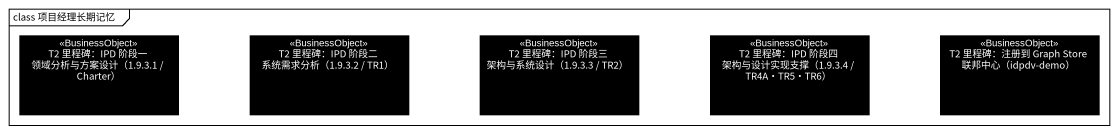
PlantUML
@startuml
mainframe class 项目经理长期记忆
hide circle
hide empty members
class "T2 里程碑：IPD 阶段一 领域分析与方案设计（1.9.3.1 / Charter）" as T2_里程碑_IPD_阶段一_领域分析与方案设计_1 <<BusinessObject>> #000000
class "T2 里程碑：IPD 阶段二 系统需求分析（1.9.3.2 / TR1）" as T2_里程碑_IPD_阶段二_系统需求分析_1_9_3 <<BusinessObject>> #000000
class "T2 里程碑：IPD 阶段三 架构与系统设计（1.9.3.3 / TR2）" as T2_里程碑_IPD_阶段三_架构与系统设计_1_9 <<BusinessObject>> #000000
class "T2 里程碑：IPD 阶段四 架构与设计实现支撑（1.9.3.4 / TR4A·TR5·TR6）" as T2_里程碑_IPD_阶段四_架构与设计实现支撑_1 <<BusinessObject>> #000000
class "T2 里程碑：注册到 Graph Store 联邦中心（idpdv-demo）" as T2_里程碑_注册到_Graph_Store_联邦中心 <<BusinessObject>> #000000
@enduml
